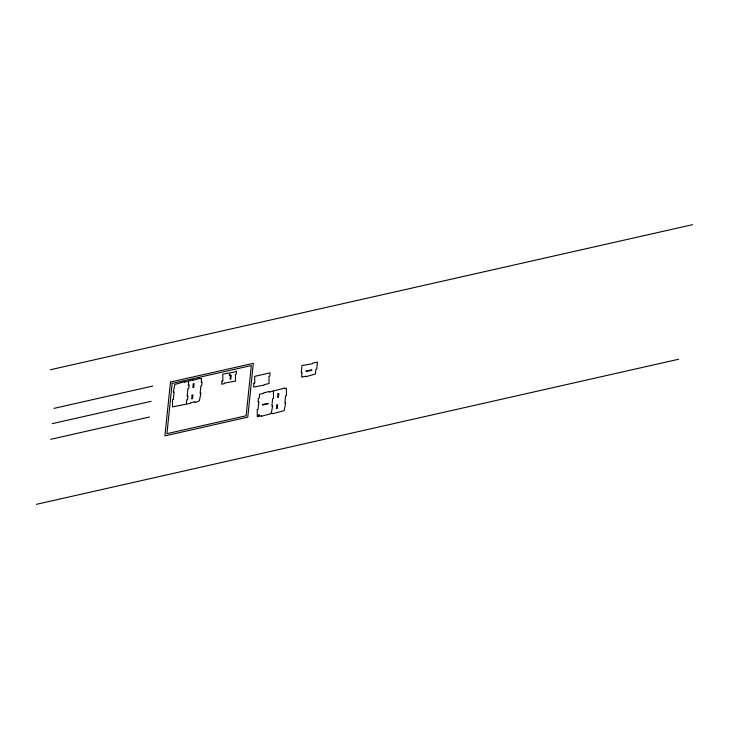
<?xml version="1.0" encoding="UTF-8"?>
<svg xmlns="http://www.w3.org/2000/svg" width="729" height="729" viewBox="0 0 729 729"><rect width="100%" height="100%" fill="white"/><g stroke="black" fill="none" stroke-linecap="round" stroke-linejoin="round"><path stroke-width="1.09" d="M186.36 403.729L186.752 399.92L187.581 399.738L187.954 396.148L187.125 396.33L187.909 388.703L188.738 388.521L189.112 384.93L188.282 385.122L188.674 381.303M271.115 413.562L272.701 405.98L271.871 406.162L272.664 398.535L273.493 398.353L273.43 391.136M50.347 369.758L692.55 224.678M53.91 408.386L152.716 386.06M52.333 423.622L151.149 401.296M50.711 439.323L149.527 416.997M36.45 504.322L678.653 359.242M302.271 376.957L305.733 376.2L305.67 376.756L315.393 374.023L315.876 369.357L316.705 369.166L317.443 362.085L312.468 363.206L312.413 363.725L301.97 365.575L301.241 372.665L302.07 372.473L301.633 376.702L302.271 376.957M258.102 415.43C260.162 416.696 259.788 413.161 258.102 415.393M170.477 382.051L164.918 435.878L247.778 417.152L253.337 363.324L170.477 382.051M172.135 383.427L166.941 433.664L246.129 415.776L251.314 365.539L172.135 383.427M172.481 399.638L172.545 406.855L190.588 403.301L190.643 402.763L194.78 401.834L194.725 402.372L197.486 401.743L199.345 400.804L200.931 393.213L200.101 393.396L200.894 385.778L201.723 385.586L202.088 381.996L201.268 382.187L201.66 378.369L199.864 378.779L199.919 378.242L192.957 380.338L193.012 379.8L184.528 382.242L184.583 381.704L174.86 384.429L173.274 392.011L174.103 391.828L173.311 399.456L172.481 399.638M192.092 395.209L191.727 398.799L192.556 398.608L192.921 395.018L192.092 395.209M193.249 383.992L192.884 387.582L193.714 387.4L194.078 383.809L193.249 383.992M222.044 380.994L221.707 384.229L224.332 383.636L224.386 383.099L235.522 381.103L235.394 374.478L236.223 374.287L236.561 371.061L234.984 371.936L222.746 374.177L222.874 380.811L222.044 380.994M229.407 374.341L229.289 375.508L230.045 375.335L230.164 374.168L229.407 374.341M230.428 375.599L230.054 379.189L230.883 378.998L231.257 375.408L230.428 375.599M253.965 383.226L253.574 387.044L264.007 385.204L264.062 384.666L269.037 383.545L268.974 376.328L269.803 376.146L270.14 372.874L254.676 376.364L254.795 383.044L253.965 383.226M257.237 409.47L257.301 416.687L261.447 415.749L261.383 416.286L272.628 413.225L272.573 413.762L284.091 410.637L285.686 403.046L284.857 403.228L285.64 395.61L286.47 395.419L286.406 388.202L284.611 388.612L284.665 388.074L269.283 392.074L269.338 391.537L263.816 392.785L263.761 393.323L259.615 394.261L259.223 398.07L258.394 398.262L258.02 401.843L258.85 401.661L258.066 409.288L257.237 409.47M262.604 404.531L262.549 405.078L268.072 403.83L268.126 403.292L262.604 404.531M276.847 405.042L276.473 408.632L277.302 408.44L277.676 404.85L276.847 405.042M278.004 393.824L277.631 397.414L278.46 397.232L278.833 393.642L278.004 393.824M306.262 370.997L306.207 371.544L311.739 370.296L311.793 369.749L306.262 370.997"/></g></svg>
